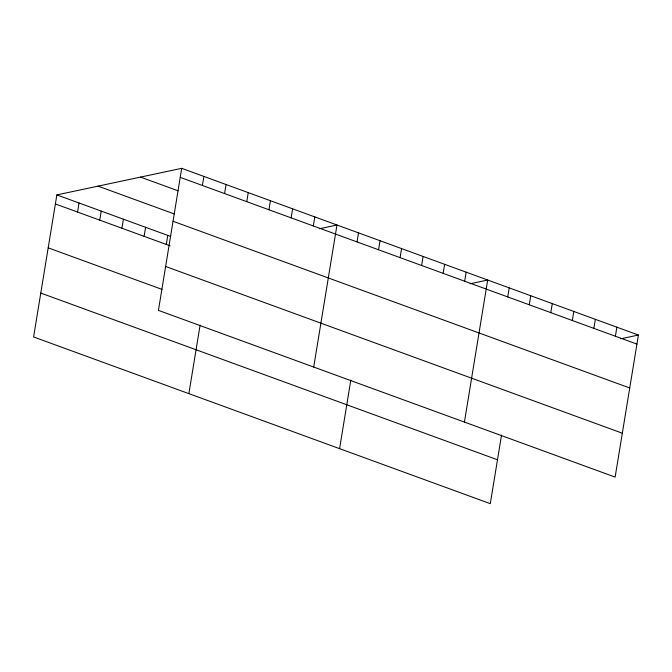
<?xml version="1.0" encoding="UTF-8"?>
<svg xmlns="http://www.w3.org/2000/svg" width="672" height="672" viewBox="0 0 672 672"><rect width="100%" height="100%" fill="white"/><g stroke="black" fill="none" stroke-linecap="round" stroke-linejoin="round"><path stroke-width="1.01" d="M181.7 168.328L158.441 310.372L615.14 477.095L638.4 335.042L181.7 168.328L56.86 194.905L33.6 336.958L490.3 503.672L501.522 435.12M77.566 212.05L79.044 203.003M99.742 220.147L101.228 211.1M121.926 228.245L123.413 219.198M144.11 236.342L145.589 227.296M166.295 244.44L167.773 235.393M202.406 185.472L203.885 176.425M188.874 393.641L200.105 325.08M224.582 193.57L226.069 184.523M246.767 201.667L248.245 192.62M268.951 209.765L270.43 200.718M291.136 217.862L292.614 208.816M313.312 225.96L314.798 216.913M313.715 367.055L336.983 225.011L319.326 228.766M357.025 241.912L358.512 232.865M339.587 448.661L350.818 380.1M378.554 249.774L380.041 240.727M400.084 257.636L401.57 248.59M421.621 265.49L423.1 256.452M443.15 273.353L444.629 264.306M464.68 281.215L466.158 272.168M464.428 422.075L487.687 280.031L470.03 283.786M507.738 296.932L509.216 287.885M529.267 304.794L530.746 295.747M550.796 312.656L552.283 303.61M572.326 320.51L573.812 311.464M593.855 328.373L595.342 319.326M615.392 336.235L616.871 327.188M620.743 338.806L638.4 335.042M180.222 177.374L636.922 344.089M140.507 177.097L178.122 190.831M98.062 186.136L174.25 213.948M173.032 221.264L629.731 387.979M56.86 194.905L170.671 236.452M55.381 203.952L170.15 245.851M165.631 266.482L622.322 433.205M48.191 247.842L162.002 289.388M40.79 293.068L497.49 459.782"/></g></svg>
